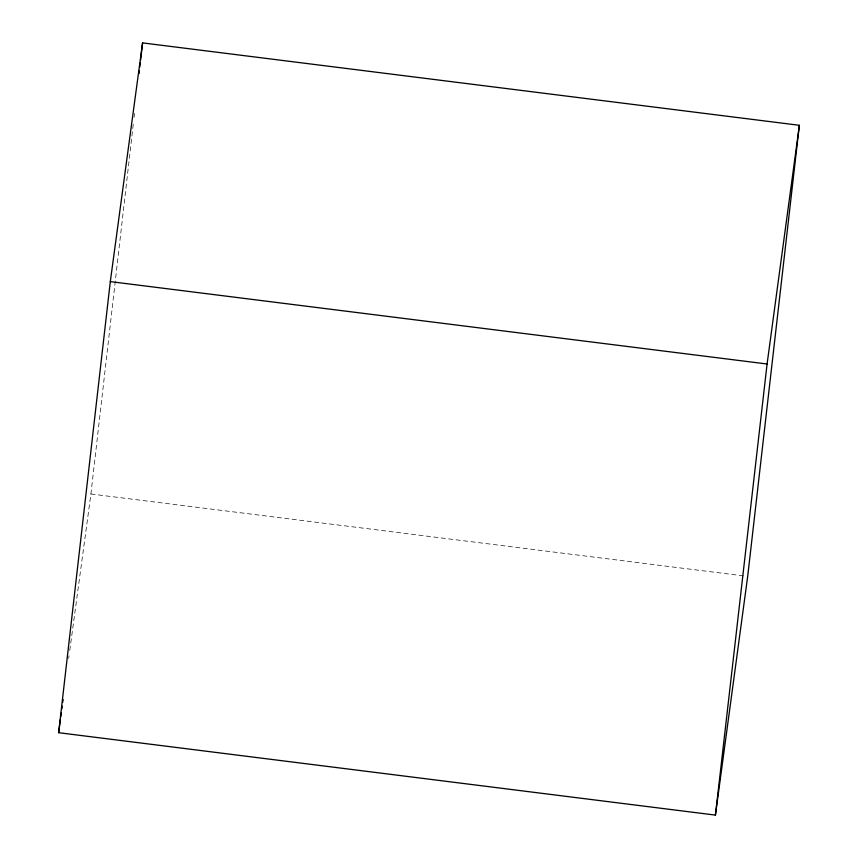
<?xml version="1.0" encoding="UTF-8"?>
<svg xmlns="http://www.w3.org/2000/svg" width="858" height="858" viewBox="0 0 858 858"><rect width="100%" height="100%" fill="white"/><g stroke="black" fill="none" stroke-linecap="round" stroke-linejoin="round"><path stroke-width="0.64" stroke-dasharray="4.29 3.22" d="M69.755 650.471L90.916 493.994L133.43 122.737M134.041 117.417L134.502 113.428M68.683 658.429L69.037 655.78M90.916 493.994L746.363 576.222"/><path stroke-width="1.29" d="M58.644 732.7L110.307 281.606L142.578 42.9L799.356 125.3L747.693 576.394L715.422 815.1L58.644 732.7L60.435 719.433M139.071 73.509L139.382 70.839M139.833 66.849L140.294 62.859M140.594 60.199L142.578 42.9M715.422 815.1L767.084 364.006L799.356 125.3M60.789 716.784L61.326 712.805M61.873 708.826L62.226 706.177M62.763 702.198L63.127 699.538M110.307 281.606L767.084 364.006"/></g></svg>
